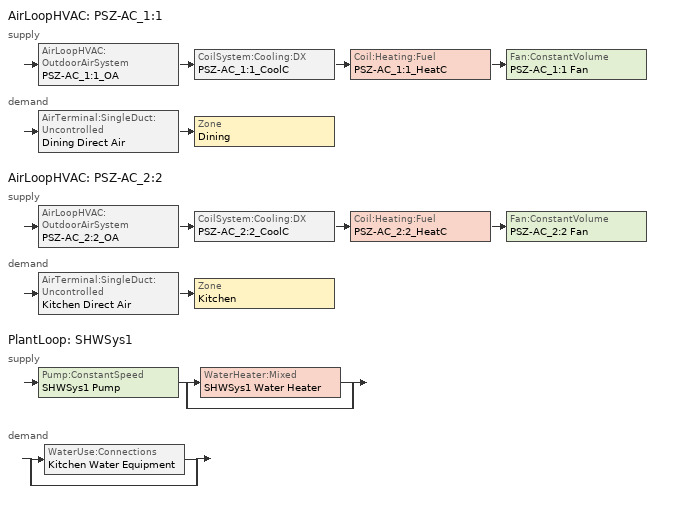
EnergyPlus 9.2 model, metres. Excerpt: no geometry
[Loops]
AirLoopHVAC 'PSZ-AC_1:1'
 supply: AirLoopHVAC:OutdoorAirSystem 'PSZ-AC_1:1_OA' > CoilSystem:Cooling:DX 'PSZ-AC_1:1_CoolC' > Coil:Heating:Fuel 'PSZ-AC_1:1_HeatC' > Fan:ConstantVolume 'PSZ-AC_1:1 Fan'
 demand: AirTerminal:SingleDuct:Uncontrolled 'Dining Direct Air' > Zone 'Dining'
AirLoopHVAC 'PSZ-AC_2:2'
 supply: AirLoopHVAC:OutdoorAirSystem 'PSZ-AC_2:2_OA' > CoilSystem:Cooling:DX 'PSZ-AC_2:2_CoolC' > Coil:Heating:Fuel 'PSZ-AC_2:2_HeatC' > Fan:ConstantVolume 'PSZ-AC_2:2 Fan'
 demand: AirTerminal:SingleDuct:Uncontrolled 'Kitchen Direct Air' > Zone 'Kitchen'
PlantLoop 'SHWSys1'
 supply: Pump:ConstantSpeed 'SHWSys1 Pump' > split
  | WaterHeater:Mixed 'SHWSys1 Water Heater'
  | bypass
 demand: split
  | WaterUse:Connections 'Kitchen Water Equipment'
  | bypass
[DesignSpecification:OutdoorAir]
Name | Outdoor Air Method | Outdoor Air Flow per Zone Floor Area {m3/s-m2} | Outdoor Air Flow per Zone {m3/s}
SZ DSOA Dining | FLOW/AREA | 0.00358118 | 0
SZ DSOA Kitchen | Maximum | 0.000792347 | 1.14136
[Sizing:Zone] Zone Cooling Design Supply Air Temperature Input Method=SupplyAirTemperature; Zone Cooling Design Supply Air Temperature {C}=12.8; Zone Heating Design Supply Air Temperature Input Method=SupplyAirTemperature; Zone Heating Design Supply Air Temperature {C}=40; Zone Cooling Design Supply Air Humidity Ratio {kgWater/kgDryAir}=0.007; Zone Heating Design Supply Air Humidity Ratio {kgWater/kgDryAir}=0.008; Zone Heating Sizing Factor=0; Zone Cooling Sizing Factor=0; Cooling Design Air Flow Method=DesignDayWithLimit; Cooling Design Air Flow Rate {m3/s}=0; Cooling Minimum Air Flow Fraction=0; Heating Design Air Flow Method=DesignDay; Heating Design Air Flow Rate {m3/s}=0
Name | Design Specification Outdoor Air Object | Cooling Minimum Air Flow per Zone Floor Area {m3/s-m2} | Cooling Minimum Air Flow {m3/s}
Dining | SZ DSOA Dining | 0.00358118 | 0
Kitchen | SZ DSOA Kitchen | 0 | 1.14136
[Sizing:System] Type of Load to Size On=Sensible; Design Outdoor Air Flow Rate {m3/s}=AUTOSIZE; Central Heating Maximum System Air Flow Ratio=1; Preheat Design Temperature {C}=7; Preheat Design Humidity Ratio {kgWater/kgDryAir}=0.008; Precool Design Temperature {C}=12.8; Precool Design Humidity Ratio {kgWater/kgDryAir}=0.008; Central Cooling Design Supply Air Temperature {C}=12.8; Central Heating Design Supply Air Temperature {C}=40; Type of Zone Sum to Use=Coincident; 100% Outdoor Air in Cooling=No; 100% Outdoor Air in Heating=No; Central Cooling Design Supply Air Humidity Ratio {kgWater/kgDryAir}=0.007; Central Heating Design Supply Air Humidity Ratio {kgWater/kgDryAir}=0.008; Cooling Supply Air Flow Rate Method=DesignDay; Cooling Supply Air Flow Rate {m3/s}=0; Heating Supply Air Flow Rate Method=DesignDay; Heating Supply Air Flow Rate {m3/s}=0; System Outdoor Air Method=ZoneSum; Zone Maximum Outdoor Air Fraction=1; Cooling Design Capacity Method=CoolingDesignCapacity; Cooling Design Capacity {W}=autosize; Heating Design Capacity Method=HeatingDesignCapacity; Heating Design Capacity {W}=autosize; Central Cooling Capacity Control Method=OnOff
PSZ-AC_1:1; PSZ-AC_2:2
[Sizing:Plant]
SHWSys1: Loop Type=Heating; Design Loop Exit Temperature {C}=60; Loop Design Temperature Difference {deltaC}=5
[ZoneControl:Thermostat] Control Type Schedule=Dual Zone Control Type Sched
Name | Zone or ZoneList | Control 1
Dining Thermostat | Dining | Dining DualSPSched
Kitchen Thermostat | Kitchen | Kitchen DualSPSched
[ThermostatSetpoint:DualSetpoint]
Name | Heating Setpoint Temperature Schedule | Cooling Setpoint Temperature Schedule
Dining DualSPSched | HTGSETP_SCH_NO_OPTIMUM | CLGSETP_SCH_NO_OPTIMUM
Kitchen DualSPSched | HTGSETP_KITCHEN_SCH_NO_OPTIMUM | CLGSETP_KITCHEN_SCH_NO_OPTIMUM
[AirTerminal:SingleDuct:Uncontrolled] Availability Schedule=ALWAYS_ON; Maximum Air Flow Rate {m3/s}=AUTOSIZE
Dining Direct Air; Kitchen Direct Air
[Zone equipment]
Dining: Dining Exhaust Fan, Dining Direct Air
Kitchen: Kitchen Exhaust Fan, Kitchen Direct Air
[Fan:ConstantVolume] Availability Schedule=HVACOperationSchd; Pressure Rise {Pa}=622.5; Maximum Flow Rate {m3/s}=AUTOSIZE; Motor In Airstream Fraction=1
Name | Fan Total Efficiency | Motor Efficiency
PSZ-AC_1:1 Fan | 0.58175 | 0.895
PSZ-AC_2:2 Fan | 0.56225 | 0.865
[Fan:ZoneExhaust] Availability Schedule=Hours_of_operation
Name | Fan Total Efficiency | Pressure Rise {Pa} | Maximum Flow Rate {m3/s} | Balanced Exhaust Fraction Schedule
Dining Exhaust Fan | 1 | 0 | 0.416067
Kitchen Exhaust Fan | 0.385 | 124.5 | 1.557427 | Kitchen Exhaust Fan Balanced Exhaust Fraction Schedule
[Coil:Cooling:DX:TwoSpeed] Availability Schedule=ALWAYS_ON; High Speed Gross Rated Cooling COP {W/W}=3.79883; Low Speed Gross Rated Cooling COP {W/W}=3.79883
Name | High Speed Gross Rated Total Cooling Capacity {W} | High Speed Rated Sensible Heat Ratio | High Speed Rated Air Flow Rate {m3/s} | Total Cooling Capacity Function of Temperature Curve | Total Cooling Capacity Function of Flow Fraction Curve | Energy Input Ratio Function of Temperature Curve | Energy Input Ratio Function of Flow Fraction Curve | Part Load Fraction Correlation Curve | Low Speed Gross Rated Total Cooling Capacity {W} | Low Speed Gross Rated Sensible Heat Ratio | Low Speed Rated Air Flow Rate {m3/s} | Low Speed Total Cooling Capacity Function of Temperature Curve | Low Speed Energy Input Ratio Function of Temperature Curve
PSZ-AC_1:1_CoolC DXCoil | 28695.94 | 0.79866 | 1.73352 | PSZ-AC_1:1_CoolCLennoxStandard10Ton_TGA120S2B_CapFT | PSZ-AC_1:1_CoolCLennoxStandard10Ton_TGA120S2B_CapFF | PSZ-AC_1:1_CoolCLennoxStandard10Ton_TGA120S2B_EIRFT | PSZ-AC_1:1_CoolCLennoxStandard10Ton_TGA120S2B_EIRFFF | PSZ-AC_1:1_CoolCLennoxStandard10Ton_TGA120S2B_PLR | 14347.97 | 0.79866 | 1.15568 | PSZ-AC_1:1_CoolCLennoxStandard10Ton_TGA120S2B_CapFT | PSZ-AC_1:1_CoolCLennoxStandard10Ton_TGA120S2B_EIRFT
PSZ-AC_2:2_CoolC DXCoil | 19293.63 | 0.79103 | 1.14136 | PSZ-AC_2:2_CoolCLennoxStandard10Ton_TGA120S2B_CapFT | PSZ-AC_2:2_CoolCLennoxStandard10Ton_TGA120S2B_CapFF | PSZ-AC_2:2_CoolCLennoxStandard10Ton_TGA120S2B_EIRFT | PSZ-AC_2:2_CoolCLennoxStandard10Ton_TGA120S2B_EIRFFF | PSZ-AC_2:2_CoolCLennoxStandard10Ton_TGA120S2B_PLR | 9646.815 | 0.79103 | 0.760907 | PSZ-AC_2:2_CoolCLennoxStandard10Ton_TGA120S2B_CapFT | PSZ-AC_2:2_CoolCLennoxStandard10Ton_TGA120S2B_EIRFT
[Coil:Heating:Fuel] Availability Schedule=ALWAYS_ON; Fuel Type=NaturalGas; Burner Efficiency=0.8; Nominal Capacity {W}=AUTOSIZE
PSZ-AC_1:1_HeatC; PSZ-AC_2:2_HeatC
[CoilSystem:Cooling:DX] Availability Schedule=ALWAYS_ON
Name | Cooling Coil
PSZ-AC_1:1_CoolC | PSZ-AC_1:1_CoolC DXCoil
PSZ-AC_2:2_CoolC | PSZ-AC_2:2_CoolC DXCoil
[Controller:OutdoorAir] Minimum Outdoor Air Flow Rate {m3/s}=AUTOSIZE; Maximum Outdoor Air Flow Rate {m3/s}=AUTOSIZE; Economizer Control Type=DifferentialDryBulb; Economizer Control Action Type=ModulateFlow; Lockout Type=NoLockout; Minimum Limit Type=FixedMinimum
Name | Minimum Outdoor Air Schedule | Maximum Fraction of Outdoor Air Schedule
PSZ-AC_1:1_OA_Controller | MinOA_MotorizedDamper_Sched | PSZ1_1_Timestep_Econ_Eff_SCH
PSZ-AC_2:2_OA_Controller | MINOA_FFKITCH_SCHED | PSZ2_2_Timestep_Econ_Eff_SCH
[AirLoopHVAC] Design Supply Air Flow Rate {m3/s}=AUTOSIZE
PSZ-AC_1:1; PSZ-AC_2:2
[Pump:ConstantSpeed]
SHWSys1 Pump: Design Flow Rate {m3/s}=autosize; Design Pump Head {Pa}=0.001; Design Power Consumption {W}=AUTOSIZE; Motor Efficiency=0.3; Fraction of Motor Inefficiencies to Fluid Stream=0; Pump Control Type=Intermittent
[WaterHeater:Mixed]
SHWSys1 Water Heater: Tank Volume {m3}=0.378541; Setpoint Temperature Schedule=SHWSys1 Water Heater Setpoint Temperature Schedule Name; Deadband Temperature Difference {deltaC}=2; Maximum Temperature Limit {C}=82.2222; Heater Control Type=Cycle; Heater Maximum Capacity {W}=29307.11; Heater Fuel Type=NATURALGAS; Heater Thermal Efficiency=0.80804; Off Cycle Parasitic Fuel Consumption Rate {W}=720; Off Cycle Parasitic Fuel Type=NATURALGAS; Off Cycle Parasitic Heat Fraction to Tank=0.8; On Cycle Parasitic Fuel Consumption Rate {W}=720; On Cycle Parasitic Fuel Type=NATURALGAS; Ambient Temperature Indicator=zone; Ambient Temperature Zone=KITCHEN; Off Cycle Loss Coefficient to Ambient Temperature {W/K}=7.56156; On Cycle Loss Coefficient to Ambient Temperature {W/K}=7.56156; Use Side Effectiveness=1; Source Side Effectiveness=1; Use Side Design Flow Rate {m3/s}=AUTOSIZE; Source Side Design Flow Rate {m3/s}=AUTOSIZE; Indirect Water Heating Recovery Time {hr}=1.5
[PlantLoop]
SHWSys1: Fluid Type=Water; Plant Equipment Operation Scheme=SHWSys1 Loop Operation Scheme List; Maximum Loop Temperature {C}=60; Minimum Loop Temperature {C}=10; Maximum Loop Flow Rate {m3/s}=AUTOSIZE; Minimum Loop Flow Rate {m3/s}=0; Plant Loop Volume {m3}=AUTOSIZE; Load Distribution Scheme=Optimal
[PlantEquipmentList]
SHWSys1 Equipment List: SHWSys1 Water Heater
[PlantEquipmentOperation:HeatingLoad]
SHWSys1 Operation Scheme: Load Range 1 Lower Limit {W}=0; Load Range 1 Upper Limit {W}=1000000000000000; Range 1 Equipment List=SHWSys1 Equipment List
[PlantEquipmentOperationSchemes]
SHWSys1 Loop Operation Scheme List: Control Scheme 1=SHWSys1 Operation Scheme; Control Scheme 1 Schedule=PlantOnSched
[EnergyManagementSystem:Sensor]
Name | Output:Variable or Output:Meter Index Key | Output:Variable or Output:Meter
DINING_Temp | DINING Air Node | System Node Temperature
PSZ1_1_OAFlowMass | PSZ-AC_1:1_OAInlet Node | System Node Mass Flow Rate
PSZ1_1_HeatingRTF | PSZ-AC_1:1_HeatC | Heating Coil Runtime Fraction
PSZ1_1_RTF | PSZ-AC_1:1_CoolC DXCoil | Cooling Coil Runtime Fraction
PSZ1_1_SpeedRatio | PSZ-AC_1:1_CoolC | Coil System Compressor Speed Ratio
PSZ1_1_Econo_Status | PSZ-AC_1:1 | Air System Outdoor Air Economizer Status
KITCHEN_Temp | KITCHEN Air Node | System Node Temperature
PSZ2_2_OAFlowMass | PSZ-AC_2:2_OAInlet Node | System Node Mass Flow Rate
PSZ2_2_HeatingRTF | PSZ-AC_2:2_HeatC | Heating Coil Runtime Fraction
PSZ2_2_RTF | PSZ-AC_2:2_CoolC DXCoil | Cooling Coil Runtime Fraction
PSZ2_2_SpeedRatio | PSZ-AC_2:2_CoolC | Coil System Compressor Speed Ratio
PSZ2_2_Econo_Status | PSZ-AC_2:2 | Air System Outdoor Air Economizer Status
Dining_LSr | Dining | Zone Lights Electric Power
Dining_Occ_Sensor | Dining | People Occupant Count
Kitchen_LSr | Kitchen | Zone Lights Electric Power
Kitchen_Occ_Sensor | Kitchen | People Occupant Count
[EnergyManagementSystem:Actuator] Actuated Component Type=Fan; Actuated Component Control Type=Fan Pressure Rise
Name | Actuated Component Unique
PSZ1_1_Fan_Pressure | PSZ-AC_1:1 Fan
PSZ2_2_Fan_Pressure | PSZ-AC_2:2 Fan
[EnergyManagementSystem:InternalVariable]
Name | Internal Data Index Key | Internal Data Type
PSZ1_1_Fan_DesignPressure | PSZ-AC_1:1 Fan | Fan Nominal Pressure Rise
PSZ1_1_DesignFlowMass | PSZ-AC_1:1_OA_CONTROLLER | Outdoor Air Controller Maximum Mass Flow Rate
PSZ1_1_OADesignMass | PSZ-AC_1:1_OA_CONTROLLER | Outdoor Air Controller Minimum Mass Flow Rate
PSZ2_2_Fan_DesignPressure | PSZ-AC_2:2 Fan | Fan Nominal Pressure Rise
PSZ2_2_DesignFlowMass | PSZ-AC_2:2_OA_CONTROLLER | Outdoor Air Controller Maximum Mass Flow Rate
PSZ2_2_OADesignMass | PSZ-AC_2:2_OA_CONTROLLER | Outdoor Air Controller Minimum Mass Flow Rate
Dining_Area | Dining | Zone Floor Area
Kitchen_Area | Kitchen | Zone Floor Area
[SetpointManager:Scheduled]
SHWSys1 Loop Setpoint Manager: Control Variable=Temperature; Schedule=SHWSys1-Loop-Temp-Schedule; Setpoint Node or NodeList=SHWSys1 Supply Outlet Node
[SetpointManager:SingleZone:Reheat] Control Variable=Temperature; Minimum Supply Air Temperature {C}=12.8; Maximum Supply Air Temperature {C}=40
Name | Control Zone | Setpoint Node or NodeList
SupAirTemp MngrDining | Dining | PSZ-AC_1:1 Supply Equipment Outlet Node
SupAirTemp MngrKitchen | Kitchen | PSZ-AC_2:2 Supply Equipment Outlet Node
[SetpointManager:MixedAir] Control Variable=Temperature
Name | Setpoint Node or NodeList
PSZ-AC_1:1_CoolC SAT Manager | PSZ-AC_1:1_CoolC-PSZ-AC_1:1_HeatCNode
PSZ-AC_1:1_HeatC MixedAir Manager | PSZ-AC_1:1_HeatC-PSZ-AC_1:1 FanNode
PSZ-AC_1:1_OAMixed Air Temp Manager | PSZ-AC_1:1_OA-PSZ-AC_1:1_CoolCNode
PSZ-AC_2:2_CoolC SAT Manager | PSZ-AC_2:2_CoolC-PSZ-AC_2:2_HeatCNode
PSZ-AC_2:2_HeatC MixedAir Manager | PSZ-AC_2:2_HeatC-PSZ-AC_2:2 FanNode
PSZ-AC_2:2_OAMixed Air Temp Manager | PSZ-AC_2:2_OA-PSZ-AC_2:2_CoolCNode
[Refrigeration:Case] Availability Schedule=ALWAYS_ON; Zone=Kitchen; Rated Ambient Temperature {C}=23.88; Rated Ambient Relative Humidity {percent}=55; Latent Case Credit Curve Type=CaseTemperatureMethod; Standard Case Lighting Power per Unit Length {W/m}=33; Case Lighting Schedule=walkin_occ_lght_sch; Fraction of Lighting Energy to Case=1; Case Anti-Sweat Heater Power per Unit Length {W/m}=0; Minimum Anti-Sweat Heater Power per Unit Length {W/m}=0; Anti-Sweat Heater Control Type=None; Humidity at Zero Anti-Sweat Heater Energy {percent}=0; Case Height {m}=0; Defrost Energy Correction Curve Type=None
Name | Rated Total Cooling Capacity per Unit Length {W/m} | Rated Latent Heat Ratio | Rated Runtime Fraction | Case Length {m} | Case Operating Temperature {C} | Latent Case Credit Curve | Standard Case Fan Power per Unit Length {W/m} | Operating Case Fan Power per Unit Length {W/m} | Fraction of Anti-Sweat Heater Energy to Case | Case Defrost Power per Unit Length {W/m} | Case Defrost Type | Case Defrost Schedule | Case Defrost Drip-Down Schedule | Under Case HVAC Return Air Fraction | Refrigerated Case Restocking Schedule | Case Credit Fraction Schedule
Kitchen_Case:1_WALKINFREEZER | 688 | 0.1 | 0.4 | 2.44 | -23 | Kitchen_Case:1_WALKINFREEZERSingleShelfHorizontal_LatentEnergyMult | 21.1429 | 21.1429 | 0 | 1291.7 | Electric | Kitchen_Case:1_WALKINFREEZER_CaseDefrost2aDaySched | Kitchen_Case:1_WALKINFREEZER_CaseDripDown2aDaySched | 0 | Kitchen_Case:1_WALKINFREEZER_WalkInStockingSched | Kitchen_Case:1_WALKINFREEZER_CaseCreditReduxSched
Kitchen_Case:2_SELFCONTAINEDDISPLAYCASE | 734 | 0.08 | 0.85 | 3.05 | 2 | Kitchen_Case:2_SELFCONTAINEDDISPLAYCASEMultiShelfVertical_LatentEnergyMult | 18.8571 | 18.8571 | 0.2 | 0 | None |  |  | 0.05 | Kitchen_Case:2_SELFCONTAINEDDISPLAYCASE_CaseStockingSched
[Refrigeration:CaseAndWalkInList]
Name | Case or WalkIn 1
RACK1CaseList | Kitchen_Case:1_WALKINFREEZER
RACK2CaseList | Kitchen_Case:2_SELFCONTAINEDDISPLAYCASE
[WaterUse:Equipment]
Kitchen Water Equipment: Peak Flow Rate {m3/s}=9.598E-5; Flow Rate Fraction Schedule=BLDG_SWH_SCH; Target Temperature Schedule=Kitchen Water Equipment Temp Sched; Hot Water Supply Temperature Schedule=Kitchen Water Equipment Hot Supply Temp Sched; Zone=Kitchen; Sensible Fraction Schedule=Kitchen Water Equipment Sensible fract sched; Latent Fraction Schedule=Kitchen Water Equipment Latent fract sched
[WaterUse:Connections]
Kitchen Water Equipment: Water Use Equipment 1=Kitchen Water Equipment
[Schedule:Compact]
BLDG_SWH_SCH: Through: 12/31, For: Weekdays, Until: 01:00, 0, Until: 06:00, 0, Until: 07:00, 0.15, Until: 08:00, 0.15, Until: 09:00, 0.33, Until: 10:00, 0.13, Until: 11:00, 0.1, Until: 12:00, 0.72, Until: 13:00, 0.31, Until: 14:00, 0.98, Until: 15:00, 0.92, Until: 16:00, 0.22, Until: 17:00, 0.31, Until: 18:00, 0.23, Until: 19:00, 0.16, Until: 20:00, 0.1, Until: 21:00, 0.4, Until: 22:00, 0.42, Until: 23:00, 0.43, Until: 24:00, 0.15, For: SummerDesignDay WinterDesignDay, Until: 01:00, 0, Until: 06:00, 0, Until: 07:00, 0, Until: 08:00, 0.15, Until: 09:00, 0.15, Until: 10:00, 0.15, Until: 11:00, 0.1, Until: 12:00, 0.72, Until: 13:00, 0.6, Until: 14:00, 0.98, Until: 15:00, 0.92, Until: 16:00, 0.25, Until: 17:00, 0.25, Until: 18:00, 0.23, Until: 19:00, 0.16, Until: 20:00, 0.1, Until: 21:00, 0.4, Until: 22:00, 0.42, Until: 23:00, 0.43, Until: 24:00, 0.15, For: Sunday Holidays AllOtherDays, Until: 01:00, 0, Until: 06:00, 0, Until: 07:00, 0, Until: 08:00, 0.15, Until: 09:00, 0.15, Until: 10:00, 0.15, Until: 11:00, 0.1, Until: 12:00, 0.72, Until: 13:00, 0.6, Until: 14:00, 0.98, Until: 15:00, 0.92, Until: 16:00, 0.25, Until: 17:00, 0.25, Until: 18:00, 0.23, Until: 19:00, 0.16, Until: 20:00, 0.1, Until: 21:00, 0.4, Until: 22:00, 0.42, Until: 23:00, 0.43, Until: 24:00, 0
Hours_of_operation; HVACOperationSchd: Through: 12/31, For: Weekday SummerDesignDay, Until: 01:00, 1, Until: 05:00, 0, Until: 24:00, 1, For: Saturday WinterDesignDay, Until: 01:00, 1, Until: 05:00, 0, Until: 24:00, 1, For: Sunday Holidays AllOtherDays, Until: 01:00, 1, Until: 05:00, 0, Until: 24:00, 1
PlantOnSched; ALWAYS_ON: Through: 12/31, For: AllDays, Until: 24:00, 1
HTGSETP_SCH_NO_OPTIMUM: Through: 12/31, For: WinterDesignDay, Until: 05:00, 15.56, Until: 06:00, 18.33, Until: 24:00, 21.11, For: Weekdays, Until: 03:00, 15.56, Until: 04:00, 21.11, Until: 05:00, 21.11, Until: 24:00, 21.11, For: SummerDesignDay, Until: 24:00, 15.56, For: Saturday, Until: 03:00, 15.56, Until: 04:00, 21.11, Until: 05:00, 21.11, Until: 24:00, 21.11, For: Sunday Holidays AllOtherDays, Until: 03:00, 15.56, Until: 04:00, 21.11, Until: 05:00, 21.11, Until: 24:00, 21.11
CLGSETP_SCH_NO_OPTIMUM: Through: 12/31, For: SummerDesignDay, Until: 05:00, 30, Until: 06:00, 26.67, Until: 24:00, 23.89, For: Weekdays, Until: 03:00, 30, Until: 04:00, 23.89, Until: 05:00, 23.89, Until: 24:00, 23.89, For: Saturday, Until: 03:00, 30, Until: 04:00, 23.89, Until: 05:00, 23.89, Until: 24:00, 23.89, For: WinterDesignDay, Until: 24:00, 30, For: Sunday Holidays AllOtherDays, Until: 03:00, 30, Until: 04:00, 23.89, Until: 05:00, 23.89, Until: 24:00, 23.89
HTGSETP_KITCHEN_SCH_NO_OPTIMUM: Through: 12/31, For: WinterDesignDay, Until: 05:00, 15.56, Until: 06:00, 17.22, Until: 24:00, 18.89, For: Weekdays, Until: 03:00, 15.56, Until: 04:00, 18.89, Until: 05:00, 18.89, Until: 24:00, 18.89, For: SummerDesignDay, Until: 24:00, 15.56, For: Saturday, Until: 03:00, 15.56, Until: 04:00, 18.89, Until: 05:00, 18.89, Until: 24:00, 18.89, For: Sunday Holidays AllOtherDays, Until: 03:00, 15.56, Until: 04:00, 18.89, Until: 05:00, 18.89, Until: 24:00, 18.89
CLGSETP_KITCHEN_SCH_NO_OPTIMUM: Through: 12/31, For: SummerDesignDay, Until: 05:00, 30, Until: 06:00, 28.33, Until: 24:00, 26.11, For: Weekdays, Until: 03:00, 30, Until: 04:00, 26.11, Until: 05:00, 26.11, Until: 24:00, 26.11, For: Saturday, Until: 03:00, 30, Until: 04:00, 26.11, Until: 05:00, 26.11, Until: 24:00, 26.11, For: WinterDesignDay, Until: 24:00, 30, For: Sunday Holidays AllOtherDays, Until: 03:00, 30, Until: 04:00, 26.11, Until: 05:00, 26.11, Until: 24:00, 26.11
MinOA_MotorizedDamper_Sched: Through: 12/31, For: Weekday SummerDesignDay, Until: 01:00, 1, Until: 06:00, 0, Until: 24:00, 1, For: Saturday WinterDesignDay, Until: 01:00, 1, Until: 06:00, 0, Until: 24:00, 1, For: Sunday Holidays AllOtherDays, Until: 01:00, 1, Until: 06:00, 0, Until: 24:00, 1
MinOA_FFKitch_Sched: Through: 12/31, For: Weekdays SummerDesignDay, Until: 06:00, 0, Until: 24:00, 1, For: Saturday, Until: 06:00, 0, Until: 24:00, 1, For: WinterDesignDay, Until: 24:00, 1, For: Sunday Holidays AllOtherDays, Until: 06:00, 0, Until: 24:00, 1
Dual Zone Control Type Sched: Through: 12/31, For: AllDays, Until: 24:00, 4
Kitchen Water Equipment Latent fract sched: Through: 12/31, For: AllDays, Until: 24:00, 0.05
Kitchen Water Equipment Sensible fract sched: Through: 12/31, For: AllDays, Until: 24:00, 0.2
Kitchen Water Equipment Temp Sched; SHWSys1-Loop-Temp-Schedule; SHWSys1 Water Heater Setpoint Temperature Schedule Name: Through: 12/31, For: AllDays, Until: 24:00, 60
Kitchen Water Equipment Hot Supply Temp Sched: Through: 12/31, For: AllDays, Until: 24:00, 55
Kitchen_Case:1_WALKINFREEZER_CaseDefrost2aDaySched: Through: 12/31, For:AllDays, Interpolate:Average, Until: 11:00, 0, Until: 11:20, 1, Until: 23:00, 0, Until: 23:20, 1, Until: 24:00, 0
Kitchen_Case:1_WALKINFREEZER_CaseDripDown2aDaySched: Through: 12/31, For:AllDays, Interpolate:Average, Until: 11:00, 0, Until: 11:30, 1, Until: 23:00, 0, Until: 23:30, 1, Until: 24:00, 0
Kitchen_Case:1_WALKINFREEZER_WalkInStockingSched: Through: 12/31, For: Tuesday Friday, Until: 4:00, 0, Until: 5:00, 725, Until: 6:00, 417, Until: 7:00, 290, Until: 24:00, 0, For: AllOtherDays, Until: 4:00, 0, Until: 5:00, 125, Until: 6:00, 117, Until: 7:00, 90, Until: 19:00, 0, Until: 20:00, 125, Until: 21:00, 117, Until: 22:00, 90, Until: 24:00, 0
Kitchen_Case:1_WALKINFREEZER_CaseCreditReduxSched: Through: 12/31, For:AllDays, Interpolate:No, Until: 7:00, 0.2, Until: 21:00, 0.4, Until: 24:00, 0.2
Kitchen_Case:2_SELFCONTAINEDDISPLAYCASE_CaseStockingSched: Through: 12/31, For:AllDays, Until: 6:00, 0, Until: 7:00, 50, Until: 9:00, 70, Until: 10:00, 80, Until: 11:00, 70, Until: 13:00, 50, Until: 14:00, 80, Until: 15:00, 90, Until: 16:00, 80, Until: 24:00, 0
walkin_occ_lght_SCH: Through: 12/31, For: Weekday, Until: 5:00, 0.15, Until: 6:00, 0.104, Until: 8:00, 0.208, Until: 10:00, 0.312, Until: 22:00, 0.468, Until: 23:00, 0.26, Until: 24:00, 0.156, For: Saturday, Until: 1:00, 0.2, Until: 6:00, 0.15, Until: 8:00, 0.156, Until: 10:00, 0.312, Until: 17:00, 0.416, Until: 22:00, 0.468, Until: 23:00, 0.26, Until: 24:00, 0.156, For: SummerDesignDay, Until: 24:00, 1, For: WinterDesignDay, Until: 24:00, 0, For: Sunday Holidays AllOtherDays, Until: 1:00, 0.2, Until: 6:00, 0.15, Until: 8:00, 0.156, Until: 10:00, 0.26, Until: 16:00, 0.364, Until: 22:00, 0.312, Until: 23:00, 0.26, Until: 24:00, 0.156
Kitchen Exhaust Fan Balanced Exhaust Fraction Schedule: Through: 12/31, For: Weekday SummerDesignDay, Until: 01:00, 0.26715, Until: 05:00, 0, Until: 24:00, 0.26715, For: Saturday WinterDesignDay, Until: 01:00, 0.26715, Until: 05:00, 0, Until: 24:00, 0.26715, For: Sunday Holidays AllOtherDays, Until: 01:00, 0.26715, Until: 05:00, 0, Until: 24:00, 0.26715
[Schedule:Constant] Hourly Value=0.7
PSZ1_1_Timestep_Econ_Eff_SCH; PSZ2_2_Timestep_Econ_Eff_SCH
[Curve:Quadratic]
Name | Coefficient1 Constant | Coefficient2 x | Coefficient3 x**2 | Minimum Value of x | Maximum Value of x
PSZ-AC_1:1_CoolCLennoxStandard10Ton_TGA120S2B_CapFF; PSZ-AC_2:2_CoolCLennoxStandard10Ton_TGA120S2B_CapFF | 0.77136 | 0.34053 | -0.11088 | 0.75918 | 1.13877
PSZ-AC_1:1_CoolCLennoxStandard10Ton_TGA120S2B_EIRFFF; PSZ-AC_2:2_CoolCLennoxStandard10Ton_TGA120S2B_EIRFFF | 1.2055 | -0.32953 | 0.12308 | 0.75918 | 1.13877
PSZ-AC_1:1_CoolCLennoxStandard10Ton_TGA120S2B_PLR; PSZ-AC_2:2_CoolCLennoxStandard10Ton_TGA120S2B_PLR | 0.771 | 0.229 | 0 | 0 | 1
[Curve:Cubic] Minimum Value of x=-35; Maximum Value of x=20
Name | Coefficient1 Constant | Coefficient2 x | Coefficient3 x**2 | Coefficient4 x**3
Kitchen_Case:1_WALKINFREEZERSingleShelfHorizontal_LatentEnergyMult | 0.0236 | 0.0006 | 0 | 0
Kitchen_Case:2_SELFCONTAINEDDISPLAYCASEMultiShelfVertical_LatentEnergyMult | 0.0265263 | 0.00107803 | 6.02558e-05 | 1.23732e-06
[Curve:Biquadratic] Minimum Value of x=17; Maximum Value of x=22; Minimum Value of y=29; Maximum Value of y=46
Name | Coefficient1 Constant | Coefficient2 x | Coefficient3 x**2 | Coefficient4 y | Coefficient5 y**2 | Coefficient6 x*y
PSZ-AC_1:1_CoolCLennoxStandard10Ton_TGA120S2B_CapFT; PSZ-AC_2:2_CoolCLennoxStandard10Ton_TGA120S2B_CapFT | 0.42415 | 0.04426 | -0.00042 | 0.00333 | -0.00008 | -0.00021
PSZ-AC_1:1_CoolCLennoxStandard10Ton_TGA120S2B_EIRFT; PSZ-AC_2:2_CoolCLennoxStandard10Ton_TGA120S2B_EIRFT | 1.23649 | -0.02431 | 0.00057 | -0.01434 | 0.00063 | -0.00038
